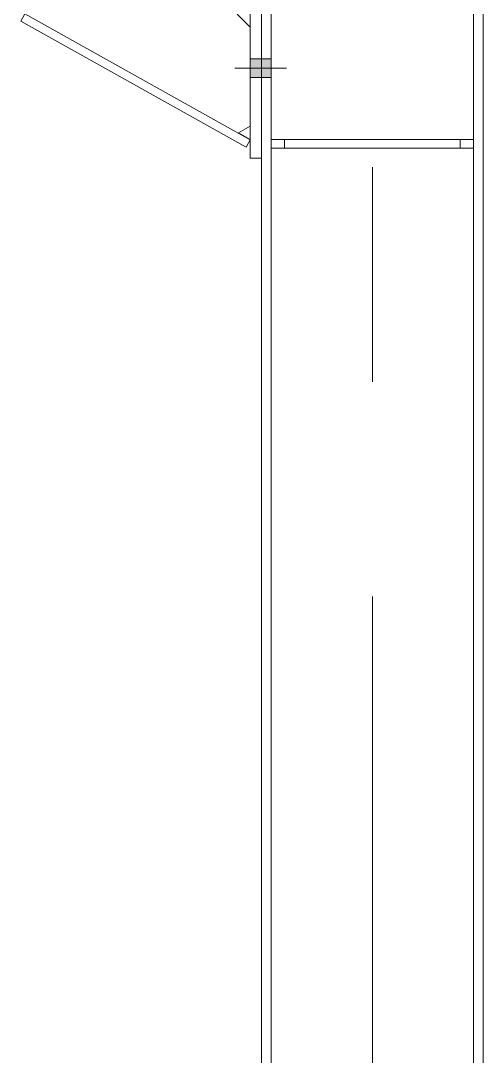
# Model space of a CAD drawing. Header units: metres. Extents: x 0 to 63075, y 0 to 44550.
# Drawn here: x 38635 to 39148, y 32258 to 33407 of the extents above; entities that cross this region are included whole.
import ezdxf

# ---------------------------------------------------------------- set-up
doc = ezdxf.new("R2010")
doc.units = ezdxf.units.M
doc.header["$LTSCALE"] = 75
doc.linetypes.add('CENTER2', pattern=[28.575, 19.05, -3.175, 3.175, -3.175])
doc.linetypes.add('DASHED2', pattern=[0.375, 0.25, -0.125])
for name, color, linetype in [('SC1', 7, 'CENTER2'), ('SDM', 7, 'Continuous'), ('SL1', 8, 'Continuous')]:
    doc.layers.add(name, color=color, linetype=linetype)

# ---------------------------------------------------------------- blocks, each defined once
blk = doc.blocks.new('A$C5138bbe7')
at = {"layer": 'SL1'}
for points in [[(26478.2, 5934.2), (26490.7, 5934.2), (26490.7, 5913.2), (26478.2, 5913.2)], [(26490.7, 5934.2), (26501.4, 5934.2), (26501.4, 5913.2), (26490.7, 5913.2)]]:
    blk.add_hatch(color=256, dxfattribs=at).paths.add_polyline_path(points, flags=17)
at = {"layer": 'SL1', "lineweight": 0}
for p, q in [((26490.7, 9913), (26490.7, 2520.7)), ((26501.4, 9913), (26501.4, 2520.7)), ((26726, 2520.7), (26726, 9913)), ((26736.7, 9913), (26736.7, 2520.7)), ((26478.2, 6234.7), (26478.2, 5823.7)), ((26228.1, 5983.8), (26223.7, 5975.8)), ((26223.7, 5975.8), (26473.8, 5836.2)), ((26478.2, 5844.1), (26228.1, 5983.8)), ((26478.2, 5969.1), (26463.6, 5983.7)), ((26490.7, 5934.2), (26478.2, 5934.2)), ((26490.7, 5934.2), (26478.2, 5934.2)), ((26501.4, 5934.2), (26490.7, 5934.2)), ((26501.4, 5934.2), (26490.7, 5934.2)), ((26518.4, 5923.7), (26461.3, 5923.7)), ((26518.4, 5923.7), (26461.3, 5923.7)), ((26490.7, 5913.2), (26478.2, 5913.2)), ((26490.7, 5913.2), (26478.2, 5913.2)), ((26501.4, 5913.2), (26490.7, 5913.2)), ((26501.4, 5913.2), (26490.7, 5913.2)), ((26478.2, 5859.5), (26465.1, 5851.8)), ((26478.2, 5844.5), (26465.1, 5851.8)), ((26473.8, 5836.2), (26478.2, 5844.1)), ((26726, 5844.5), (26501.4, 5844.5)), ((26501.4, 5844.5), (26501.4, 5835)), ((26501.4, 5835), (26726, 5835)), ((26726, 5835), (26726, 5844.5)), ((26478.2, 5823.7), (26490.7, 5823.7))]:
    blk.add_line(p, q, dxfattribs=at)
at = {"layer": 'SL1', "linetype": 'DASHED2', "lineweight": 0}
for p, q in [((26490.7, 5823.7), (26490.7, 6234.7)), ((26478.2, 5969.1), (26478.2, 5859.5)), ((26478.2, 5844.1), (26478.2, 5844.5)), ((26478.2, 5844.1), (26478.2, 5844.5)), ((26501.4, 5835), (26501.4, 5844.5)), ((26501.4, 5844.5), (26726, 5844.5)), ((26726, 5835), (26501.4, 5835)), ((26516.4, 5835), (26516.4, 5844.5)), ((26516.4, 5835), (26516.4, 5844.5)), ((26711, 5835), (26711, 5844.5)), ((26711, 5835), (26711, 5844.5)), ((26726, 5844.5), (26726, 5835))]:
    blk.add_line(p, q, dxfattribs=at)

msp = doc.modelspace()

# ---------------------------------------------------------------- linework, layer by layer
at = {"layer": 'SC1', "lineweight": 0}
msp.add_line((39025, 29196.2), (39025, 40342.3), dxfattribs=at)

# ---------------------------------------------------------------- block references
at = {"layer": 'SDM'}
msp.add_blockref('A$C5138bbe7', (12411.3, 27430.5), dxfattribs=at)

doc.saveas('drawing.dxf')
